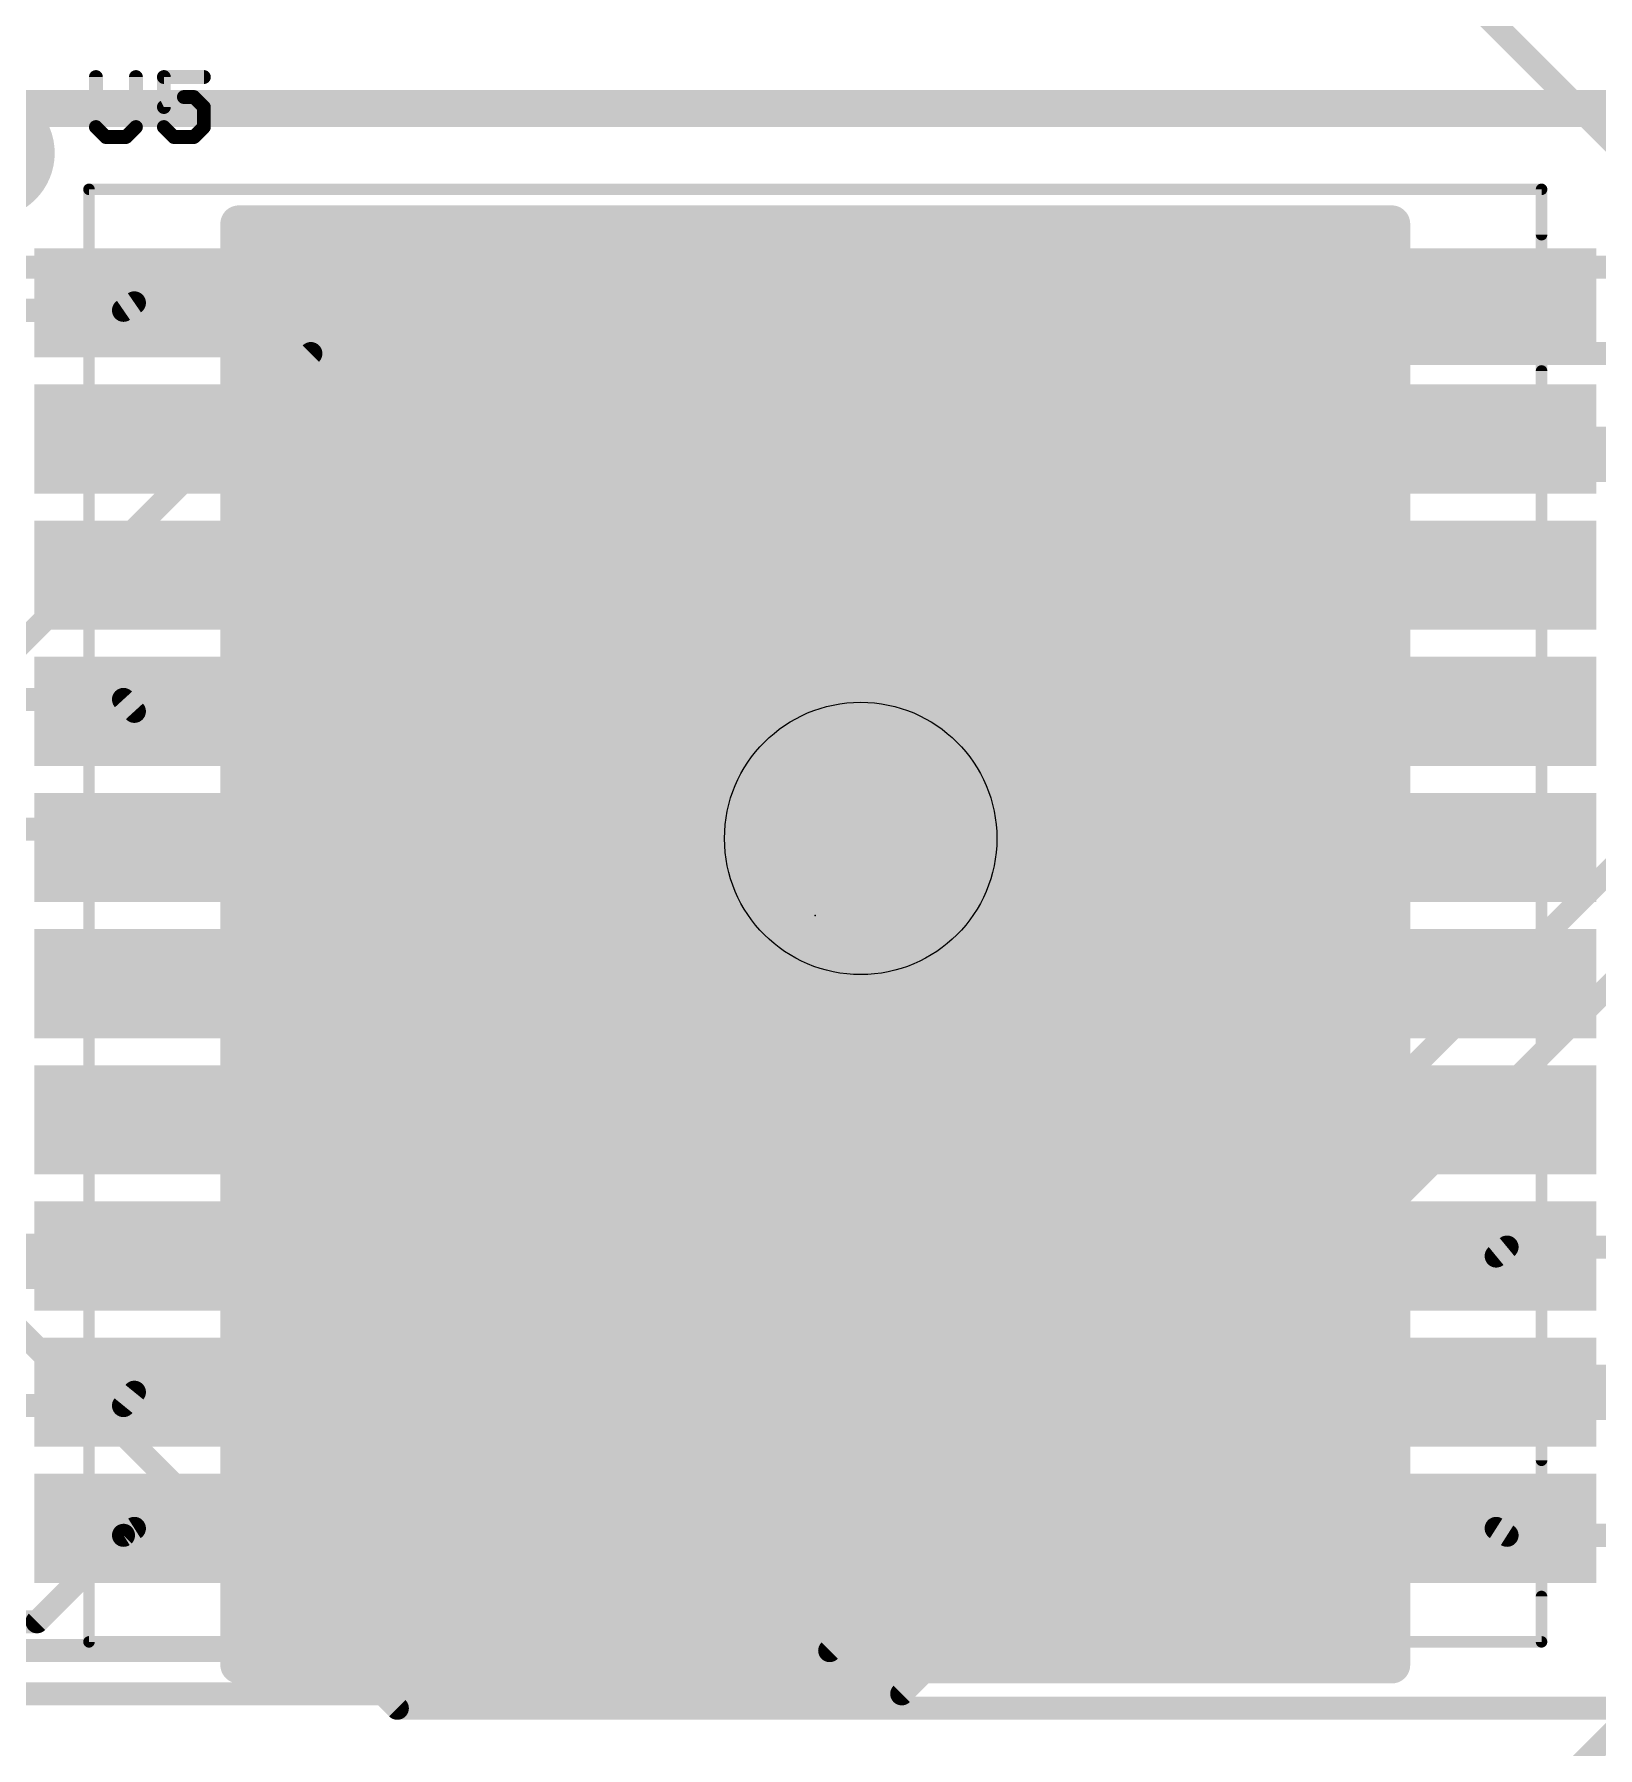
# Model space of a CAD drawing. Extents: x 2.04 to 4.26, y 0.99 to 3.41.
# Drawn here: x 2.611 to 3.289, y 1.464 to 2.207 of the extents above; entities that cross this region are included whole.
import ezdxf

# ---------------------------------------------------------------- set-up
doc = ezdxf.new("R2010")
doc.units = 0
for name, color, linetype in [('1', 14, 'CONTINUOUS'), ('15', 14, 'CONTINUOUS'), ('16', 174, 'CONTINUOUS'), ('20', 178, 'CONTINUOUS'), ('21', 251, 'CONTINUOUS'), ('23', 178, 'CONTINUOUS'), ('25', 251, 'CONTINUOUS'), ('29', 251, 'CONTINUOUS'), ('30', 251, 'CONTINUOUS'), ('41', 14, 'CONTINUOUS'), ('51', 251, 'CONTINUOUS')]:
    doc.layers.add(name, color=color, linetype=linetype)

# ---------------------------------------------------------------- blocks, each defined once
blk = doc.blocks.new('RECT')
blk.add_solid([(-0.5, -0.5), (0.5, -0.5), (-0.5, 0.5), (0.5, 0.5)])

msp = doc.modelspace()

# ---------------------------------------------------------------- linework, layer by layer
at = {"layer": '1'}
for points, const_width in [([(3.20625, 2.25), (3.3, 2.15625)], 0.01), ([(2.65, 2.0875), (2.654724, 2.090748)], 0.01), ([(2.65, 2.0875), (2.5, 2.0875)], 0.01), ([(3.245276, 2.031693), (3.251969, 2.025)], 0.024), ([(3.251969, 2.025), (3.35, 2.025)], 0.024), ([(2.58125, 1.91875), (2.65, 1.91875)], 0.01), ([(2.65, 1.91875), (2.654724, 1.913583)], 0.01), ([(2.65, 1.8625), (2.375, 1.8625)], 0.01), ([(2.65, 1.85625), (2.65, 1.8625)], 0.01), ([(2.65, 1.85625), (2.654724, 1.854528)], 0.01), ([(2.55, 1.675), (2.654724, 1.675)], 0.024), ([(2.654724, 1.675), (2.654724, 1.677362)], 0.024), ([(3.25, 1.68125), (3.245276, 1.677362)], 0.01), ([(3.3375, 1.68125), (3.25, 1.68125)], 0.01), ([(3.375, 1.618307), (3.245276, 1.618307)], 0.024), ([(2.65, 1.6125), (2.654724, 1.618307)], 0.01), ([(2.58125, 1.6125), (2.65, 1.6125)], 0.01), ([(2.6125, 1.51875), (2.65, 1.55625)], 0.01), ([(2.65, 1.55625), (2.654724, 1.559252)], 0.01), ([(3.25, 1.55625), (3.245276, 1.559252)], 0.01), ([(3.4125, 1.55625), (3.25, 1.55625)], 0.01), ([(2.53125, 1.51875), (2.6125, 1.51875)], 0.01), ([(3.34375, 1.51875), (3.2375, 1.4125)], 0.01)]:
    msp.add_lwpolyline(points, dxfattribs=dict(at, const_width=const_width))
for points, const_width in [([(2.656141, 2.088688, 1), (2.653308, 2.092808)], 0.005), ([(2.648584, 2.08956, 1), (2.651416, 2.08544)], 0.005), ([(2.65, 2.085, 1), (2.65, 2.09)], 0.005), ([(3.249518, 2.035936, 1), (3.241033, 2.02745)], 0.012), ([(3.251969, 2.031, 1), (3.251969, 2.019)], 0.012), ([(3.247726, 2.020757, 1), (3.256211, 2.029243)], 0.012), ([(2.651845, 1.920437, 1), (2.648155, 1.917063)], 0.005), ([(2.65, 1.91625, 1), (2.65, 1.92125)], 0.005), ([(2.652879, 1.911896, 1), (2.656569, 1.91527)], 0.005), ([(2.6525, 1.8625, 1), (2.6475, 1.8625)], 0.005), ([(2.65, 1.86, 1), (2.65, 1.865)], 0.005), ([(2.650856, 1.858599, 1), (2.649144, 1.853901)], 0.005), ([(2.6475, 1.85625, 1), (2.6525, 1.85625)], 0.005), ([(2.653868, 1.852179, 1), (2.655581, 1.856876)], 0.005), ([(2.660724, 1.677362, 1), (2.648724, 1.677362)], 0.012), ([(2.654724, 1.669, 1), (2.654724, 1.681)], 0.012), ([(2.648724, 1.675, 1), (2.660724, 1.675)], 0.012), ([(3.243687, 1.679293, 1), (3.246864, 1.675432)], 0.005), ([(3.25, 1.68375, 1), (3.25, 1.67875)], 0.005), ([(3.251589, 1.67932, 1), (3.248411, 1.68318)], 0.005), ([(3.245276, 1.624307, 1), (3.245276, 1.612307)], 0.012), ([(2.656664, 1.616729, 1), (2.652785, 1.619885)], 0.005), ([(2.648061, 1.614078, 1), (2.651939, 1.610922)], 0.005), ([(2.65, 1.61, 1), (2.65, 1.615)], 0.005), ([(2.648659, 1.55836, 1), (2.651341, 1.55414)], 0.005), ([(2.651768, 1.554482, 1), (2.648232, 1.558018)], 0.005), ([(2.656065, 1.557142, 1), (2.653384, 1.561362)], 0.005), ([(3.246616, 1.561362, 1), (3.243935, 1.557142)], 0.005), ([(3.25, 1.55875, 1), (3.25, 1.55375)], 0.005), ([(3.248659, 1.55414, 1), (3.251341, 1.55836)], 0.005), ([(2.6125, 1.51625, 1), (2.6125, 1.52125)], 0.005), ([(2.610732, 1.520518, 1), (2.614268, 1.516982)], 0.005)]:
    msp.add_lwpolyline(points, format="xyb", dxfattribs=dict(at, const_width=const_width))
at = {"layer": '15'}
for points, const_width in [([(3.45, 2.175), (2.425, 2.175)], 0.016), ([(3.5375, 2.0875), (2.95625, 1.50625)], 0.01), ([(3.5875, 2.0875), (2.9875, 1.4875)], 0.01), ([(2.95625, 1.50625), (2.20625, 1.50625)], 0.01), ([(2.9875, 1.4875), (2.2875, 1.4875)], 0.01)]:
    msp.add_lwpolyline(points, dxfattribs=dict(at, const_width=const_width))
at = {"layer": '15', "const_width": 0.005}
for points in [[(2.954482, 1.508018, 1), (2.958018, 1.504482)], [(2.95625, 1.50375, 1), (2.95625, 1.50875)], [(2.985732, 1.489268, 1), (2.989268, 1.485732)], [(2.9875, 1.485, 1), (2.9875, 1.49)]]:
    msp.add_lwpolyline(points, format="xyb", dxfattribs=at)
at = {"layer": '16', "const_width": 0.01}
for points in [[(2.50625, 2.10625), (3.50625, 2.10625)], [(2.73125, 2.06875), (2.58125, 1.91875)], [(3.31875, 2.06875), (2.73125, 2.06875)], [(2.48125, 1.76875), (2.76875, 1.48125)], [(2.76875, 1.48125), (3.81875, 1.48125)]]:
    msp.add_lwpolyline(points, dxfattribs=at)
at = {"layer": '16', "const_width": 0.005}
for points in [[(2.73125, 2.07125, 1), (2.73125, 2.06625)], [(2.733018, 2.066982, 1), (2.729482, 2.070518)], [(2.76875, 1.48375, 1), (2.76875, 1.47875)], [(2.766982, 1.479482, 1), (2.770518, 1.483018)]]:
    msp.add_lwpolyline(points, format="xyb", dxfattribs=at)
at = {"layer": '20'}
msp.add_circle((2.969685, 1.858465), 0.059055, dxfattribs=at)
at = {"layer": '21'}
for points, const_width in [([(2.591732, 2.14326, 1), (2.591732, 2.168157, 1), (2.591732, 2.14326)], 0.032), ([(2.635039, 2.141211, 1), (2.635039, 2.138711)], 0.0025), ([(3.266211, 2.139961, 1), (3.263711, 2.139961)], 0.0025), ([(3.264961, 2.138711, 1), (3.264961, 2.141211)], 0.0025), ([(3.263711, 2.120276, 1), (3.266211, 2.120276)], 0.0025), ([(3.266211, 2.06122, 1), (3.263711, 2.06122)], 0.0025), ([(3.263711, 1.58878, 1), (3.266211, 1.58878)], 0.0025), ([(3.266211, 1.529724, 1), (3.263711, 1.529724)], 0.0025), ([(2.635039, 1.511289, 1), (2.635039, 1.508789)], 0.0025), ([(3.263711, 1.510039, 1), (3.266211, 1.510039)], 0.0025), ([(3.264961, 1.508789, 1), (3.264961, 1.511289)], 0.0025)]:
    msp.add_lwpolyline(points, format="xyb", dxfattribs=dict(at, const_width=const_width))
at = {"layer": '21', "const_width": 0.005}
for points in [[(2.635039, 2.139961), (3.264961, 2.139961)], [(3.264961, 2.139961), (3.264961, 2.120276)], [(3.264961, 2.06122), (3.264961, 1.58878)], [(3.264961, 1.529724), (3.264961, 1.510039)], [(3.264961, 1.510039), (2.635039, 1.510039)]]:
    msp.add_lwpolyline(points, dxfattribs=at)
at = {"layer": '23'}
msp.add_point((2.95, 1.825), dxfattribs=at)
at = {"layer": '25', "const_width": 0.006}
for points in [[(2.638039, 2.188668), (2.638039, 2.166983)], [(2.655387, 2.166983), (2.655387, 2.188668)], [(2.684853, 2.188668), (2.667505, 2.188668)], [(2.667505, 2.188668), (2.667505, 2.175657)], [(2.667505, 2.175657), (2.676179, 2.179994)], [(2.676179, 2.179994), (2.680516, 2.179994)], [(2.680516, 2.179994), (2.684853, 2.175657)], [(2.684853, 2.175657), (2.684853, 2.166983)], [(2.638039, 2.166983), (2.642376, 2.162646)], [(2.65105, 2.162646), (2.655387, 2.166983)], [(2.671842, 2.162646), (2.667505, 2.166983)], [(2.684853, 2.166983), (2.680516, 2.162646)], [(2.642376, 2.162646), (2.65105, 2.162646)], [(2.680516, 2.162646), (2.671842, 2.162646)]]:
    msp.add_lwpolyline(points, dxfattribs=at)
at = {"layer": '25', "const_width": 0.003}
for points in [[(2.639539, 2.188668, 1), (2.636539, 2.188668)], [(2.656887, 2.188668, 1), (2.653887, 2.188668)], [(2.667505, 2.190168, 1), (2.667505, 2.187168)], [(2.669005, 2.188668, 1), (2.666005, 2.188668)], [(2.684853, 2.187168, 1), (2.684853, 2.190168)], [(2.666834, 2.176998, 1), (2.668175, 2.174315)], [(2.676179, 2.181494, 1), (2.676179, 2.178494)], [(2.676849, 2.178652, 1), (2.675508, 2.181335)], [(2.681576, 2.181054, 1), (2.679455, 2.178933)], [(2.680516, 2.178494, 1), (2.680516, 2.181494)], [(2.686353, 2.175657, 1), (2.683353, 2.175657)], [(2.683792, 2.174596, 1), (2.685913, 2.176717)], [(2.6391, 2.168043, 1), (2.636979, 2.165922)], [(2.656448, 2.165922, 1), (2.654327, 2.168043)], [(2.666005, 2.175657, 1), (2.669005, 2.175657)], [(2.668565, 2.168043, 1), (2.666444, 2.165922)], [(2.685913, 2.165922, 1), (2.683792, 2.168043)], [(2.636539, 2.166983, 1), (2.639539, 2.166983)], [(2.642376, 2.164146, 1), (2.642376, 2.161146)], [(2.641316, 2.161585, 1), (2.643437, 2.163706)], [(2.64999, 2.163706, 1), (2.652111, 2.161585)], [(2.65105, 2.161146, 1), (2.65105, 2.164146)], [(2.653887, 2.166983, 1), (2.656887, 2.166983)], [(2.671842, 2.164146, 1), (2.671842, 2.161146)], [(2.670781, 2.161585, 1), (2.672902, 2.163706)], [(2.679455, 2.163706, 1), (2.681576, 2.161585)], [(2.680516, 2.161146, 1), (2.680516, 2.164146)], [(2.683353, 2.166983, 1), (2.686353, 2.166983)]]:
    msp.add_lwpolyline(points, format="xyb", dxfattribs=at)
at = {"layer": '29', "const_width": 0.063055}
msp.add_lwpolyline([(2.969685, 1.826937, 1), (2.969685, 1.889992, 1), (2.969685, 1.826937)], format="xyb", dxfattribs=at)
at = {"layer": '30', "const_width": 0.063055}
msp.add_lwpolyline([(2.969685, 1.826937, 1), (2.969685, 1.889992, 1), (2.969685, 1.826937)], format="xyb", dxfattribs=at)
at = {"layer": '41', "const_width": 0.016}
for points in [[(2.7, 1.5), (2.7, 2.125)], [(2.7, 2.125), (3.2, 2.125)], [(3.2, 2.125), (3.2, 1.5)], [(2.7, 2.112), (3.2, 2.112)], [(2.7, 2.096), (3.2, 2.096)], [(2.7, 2.08), (3.2, 2.08)], [(2.7, 2.064), (3.2, 2.064)], [(2.7, 2.048), (3.2, 2.048)], [(2.7, 2.032), (3.2, 2.032)], [(2.7, 2.016), (3.2, 2.016)], [(2.7, 2), (3.2, 2)], [(2.7, 1.984), (3.2, 1.984)], [(2.7, 1.968), (3.2, 1.968)], [(2.7, 1.952), (3.2, 1.952)], [(2.7, 1.936), (3.2, 1.936)], [(2.7, 1.92), (3.2, 1.92)], [(2.7, 1.904), (3.2, 1.904)], [(2.7, 1.888), (3.2, 1.888)], [(2.7, 1.872), (3.2, 1.872)], [(2.7, 1.856), (3.2, 1.856)], [(2.7, 1.84), (3.2, 1.84)], [(2.7, 1.824), (3.2, 1.824)], [(2.7, 1.808), (3.2, 1.808)], [(2.7, 1.792), (3.2, 1.792)], [(2.7, 1.776), (3.2, 1.776)], [(2.7, 1.76), (3.2, 1.76)], [(2.7, 1.744), (3.2, 1.744)], [(2.7, 1.728), (3.2, 1.728)], [(2.7, 1.712), (3.2, 1.712)], [(2.7, 1.696), (3.2, 1.696)], [(2.7, 1.68), (3.2, 1.68)], [(2.7, 1.664), (3.2, 1.664)], [(2.7, 1.648), (3.2, 1.648)], [(2.7, 1.632), (3.2, 1.632)], [(2.7, 1.616), (3.2, 1.616)], [(2.7, 1.6), (3.2, 1.6)], [(2.7, 1.584), (3.2, 1.584)], [(2.7, 1.568), (3.2, 1.568)], [(2.7, 1.552), (3.2, 1.552)], [(2.7, 1.536), (3.2, 1.536)], [(2.7, 1.52), (3.2, 1.52)], [(2.7, 1.504), (3.2, 1.504)], [(3.2, 1.5), (2.7, 1.5)]]:
    msp.add_lwpolyline(points, dxfattribs=at)
at = {"layer": '41', "const_width": 0.008}
for points in [[(2.704, 2.125, 1), (2.696, 2.125)], [(2.7, 2.129, 1), (2.7, 2.121)], [(3.204, 2.125, 1), (3.196, 2.125)], [(3.2, 2.121, 1), (3.2, 2.129)], [(2.7, 2.116, 1), (2.7, 2.108)], [(3.2, 2.108, 1), (3.2, 2.116)], [(2.7, 2.1, 1), (2.7, 2.092)], [(3.2, 2.092, 1), (3.2, 2.1)], [(2.7, 2.084, 1), (2.7, 2.076)], [(3.2, 2.076, 1), (3.2, 2.084)], [(2.7, 2.068, 1), (2.7, 2.06)], [(3.2, 2.06, 1), (3.2, 2.068)], [(2.7, 2.052, 1), (2.7, 2.044)], [(3.2, 2.044, 1), (3.2, 2.052)], [(2.7, 2.036, 1), (2.7, 2.028)], [(3.2, 2.028, 1), (3.2, 2.036)], [(2.7, 2.02, 1), (2.7, 2.012)], [(3.2, 2.012, 1), (3.2, 2.02)], [(2.7, 2.004, 1), (2.7, 1.996)], [(3.2, 1.996, 1), (3.2, 2.004)], [(2.7, 1.988, 1), (2.7, 1.98)], [(3.2, 1.98, 1), (3.2, 1.988)], [(2.7, 1.972, 1), (2.7, 1.964)], [(3.2, 1.964, 1), (3.2, 1.972)], [(2.7, 1.956, 1), (2.7, 1.948)], [(3.2, 1.948, 1), (3.2, 1.956)], [(2.7, 1.94, 1), (2.7, 1.932)], [(3.2, 1.932, 1), (3.2, 1.94)], [(2.7, 1.924, 1), (2.7, 1.916)], [(3.2, 1.916, 1), (3.2, 1.924)], [(2.7, 1.908, 1), (2.7, 1.9)], [(3.2, 1.9, 1), (3.2, 1.908)], [(2.7, 1.892, 1), (2.7, 1.884)], [(3.2, 1.884, 1), (3.2, 1.892)], [(2.7, 1.876, 1), (2.7, 1.868)], [(3.2, 1.868, 1), (3.2, 1.876)], [(2.7, 1.86, 1), (2.7, 1.852)], [(3.2, 1.852, 1), (3.2, 1.86)], [(2.7, 1.844, 1), (2.7, 1.836)], [(3.2, 1.836, 1), (3.2, 1.844)], [(2.7, 1.828, 1), (2.7, 1.82)], [(3.2, 1.82, 1), (3.2, 1.828)], [(2.7, 1.812, 1), (2.7, 1.804)], [(3.2, 1.804, 1), (3.2, 1.812)], [(2.7, 1.796, 1), (2.7, 1.788)], [(3.2, 1.788, 1), (3.2, 1.796)], [(2.7, 1.78, 1), (2.7, 1.772)], [(3.2, 1.772, 1), (3.2, 1.78)], [(2.7, 1.764, 1), (2.7, 1.756)], [(3.2, 1.756, 1), (3.2, 1.764)], [(2.7, 1.748, 1), (2.7, 1.74)], [(3.2, 1.74, 1), (3.2, 1.748)], [(2.7, 1.732, 1), (2.7, 1.724)], [(3.2, 1.724, 1), (3.2, 1.732)], [(2.7, 1.716, 1), (2.7, 1.708)], [(3.2, 1.708, 1), (3.2, 1.716)], [(2.7, 1.7, 1), (2.7, 1.692)], [(3.2, 1.692, 1), (3.2, 1.7)], [(2.7, 1.684, 1), (2.7, 1.676)], [(3.2, 1.676, 1), (3.2, 1.684)], [(2.7, 1.668, 1), (2.7, 1.66)], [(3.2, 1.66, 1), (3.2, 1.668)], [(2.7, 1.652, 1), (2.7, 1.644)], [(3.2, 1.644, 1), (3.2, 1.652)], [(2.7, 1.636, 1), (2.7, 1.628)], [(3.2, 1.628, 1), (3.2, 1.636)], [(2.7, 1.62, 1), (2.7, 1.612)], [(3.2, 1.612, 1), (3.2, 1.62)], [(2.7, 1.604, 1), (2.7, 1.596)], [(3.2, 1.596, 1), (3.2, 1.604)], [(2.7, 1.588, 1), (2.7, 1.58)], [(3.2, 1.58, 1), (3.2, 1.588)], [(2.7, 1.572, 1), (2.7, 1.564)], [(3.2, 1.564, 1), (3.2, 1.572)], [(2.7, 1.556, 1), (2.7, 1.548)], [(3.2, 1.548, 1), (3.2, 1.556)], [(2.7, 1.54, 1), (2.7, 1.532)], [(3.2, 1.532, 1), (3.2, 1.54)], [(2.7, 1.524, 1), (2.7, 1.516)], [(3.2, 1.516, 1), (3.2, 1.524)], [(2.7, 1.508, 1), (2.7, 1.5)], [(3.2, 1.5, 1), (3.2, 1.508)], [(2.7, 1.504, 1), (2.7, 1.496)], [(2.696, 1.5, 1), (2.704, 1.5)], [(3.196, 1.5, 1), (3.204, 1.5)], [(3.2, 1.496, 1), (3.2, 1.504)]]:
    msp.add_lwpolyline(points, format="xyb", dxfattribs=at)
at = {"layer": '51', "const_width": 0.005}
for points in [[(2.635039, 2.139961), (3.264961, 2.139961)], [(2.635039, 1.510039), (2.635039, 2.139961)], [(3.264961, 2.139961), (3.264961, 1.510039)], [(3.264961, 1.510039), (2.635039, 1.510039)]]:
    msp.add_lwpolyline(points, dxfattribs=at)
at = {"layer": '51'}
for points, const_width in [([(2.635039, 2.141211, 1), (2.635039, 2.138711)], 0.0025), ([(2.636289, 2.139961, 1), (2.633789, 2.139961)], 0.0025), ([(3.266211, 2.139961, 1), (3.263711, 2.139961)], 0.0025), ([(3.264961, 2.138711, 1), (3.264961, 2.141211)], 0.0025), ([(2.969685, 1.83878, 1), (2.969685, 1.87815, 1), (2.969685, 1.83878)], 0.032), ([(2.635039, 1.511289, 1), (2.635039, 1.508789)], 0.0025), ([(2.633789, 1.510039, 1), (2.636289, 1.510039)], 0.0025), ([(3.263711, 1.510039, 1), (3.266211, 1.510039)], 0.0025), ([(3.264961, 1.508789, 1), (3.264961, 1.511289)], 0.0025)]:
    msp.add_lwpolyline(points, format="xyb", dxfattribs=dict(at, const_width=const_width))

# ---------------------------------------------------------------- block references
at = {"layer": '1', "xscale": 0.07874, "yscale": 0.03937}
for p in [(2.654724, 2.090748), (2.654724, 2.031693), (2.654724, 1.972638), (2.654724, 1.913583), (2.654724, 1.854528), (2.654724, 1.795472), (2.654724, 1.736417), (2.654724, 1.677362), (2.654724, 1.618307), (2.654724, 1.559252)]:
    msp.add_blockref('RECT', p, dxfattribs=at)
at = {"layer": '1', "xscale": 0.07874, "yscale": 0.03937, "rotation": 180}
for p in [(3.245276, 2.090748), (3.245276, 2.031693), (3.245276, 1.972638), (3.245276, 1.913583), (3.245276, 1.854528), (3.245276, 1.795472), (3.245276, 1.736417), (3.245276, 1.677362), (3.245276, 1.618307), (3.245276, 1.559252)]:
    msp.add_blockref('RECT', p, dxfattribs=at)
at = {"layer": '29', "xscale": 0.08674, "yscale": 0.04737}
for p in [(2.654724, 2.090748), (2.654724, 2.031693), (2.654724, 1.972638), (2.654724, 1.913583), (2.654724, 1.854528), (2.654724, 1.795472), (2.654724, 1.736417), (2.654724, 1.677362), (2.654724, 1.618307), (2.654724, 1.559252)]:
    msp.add_blockref('RECT', p, dxfattribs=at)
at = {"layer": '29', "xscale": 0.08674, "yscale": 0.04737, "rotation": 180}
for p in [(3.245276, 2.090748), (3.245276, 2.031693), (3.245276, 1.972638), (3.245276, 1.913583), (3.245276, 1.854528), (3.245276, 1.795472), (3.245276, 1.736417), (3.245276, 1.677362), (3.245276, 1.618307), (3.245276, 1.559252)]:
    msp.add_blockref('RECT', p, dxfattribs=at)

doc.saveas('drawing.dxf')
